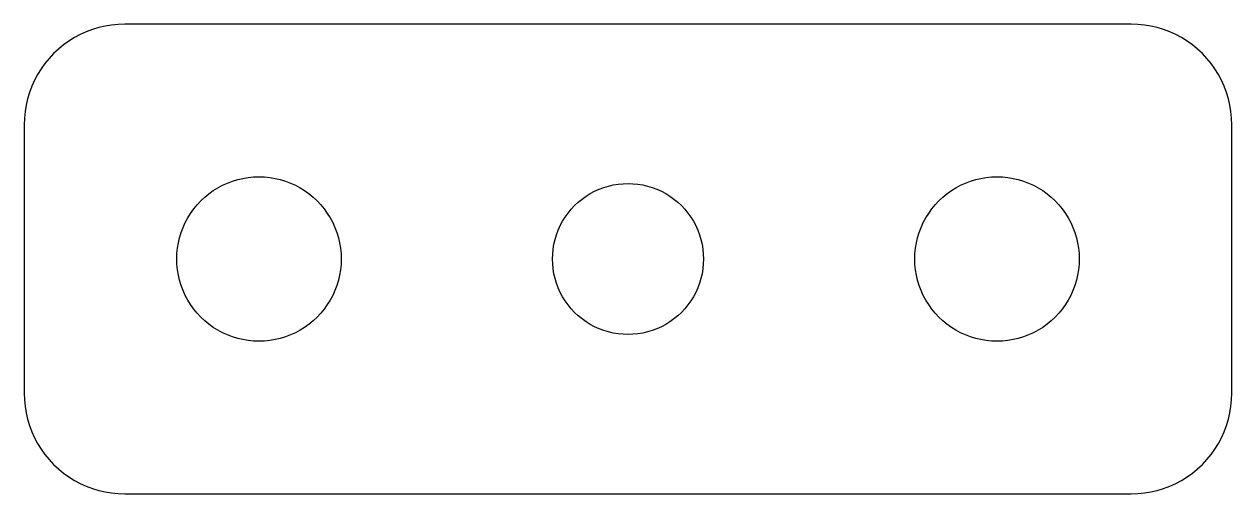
# Model space of a CAD drawing. Header units: millimetres. Extents: x -18 to 18, y -7 to 7.
import ezdxf

# ---------------------------------------------------------------- set-up
doc = ezdxf.new("R2010")
doc.units = ezdxf.units.MM

msp = doc.modelspace()

# ---------------------------------------------------------------- linework, layer by layer
at = {"layer": 'SCHNITT'}
for points in [[(15.196, -6.994), (15.392, -6.974), (15.585, -6.942), (15.776, -6.898), (15.964, -6.841), (16.148, -6.772), (16.327, -6.691), (16.5, -6.598), (16.667, -6.494), (16.826, -6.38), (16.978, -6.256), (17.121, -6.121), (17.256, -5.978), (17.38, -5.826), (17.494, -5.667), (17.598, -5.5), (17.691, -5.327), (17.772, -5.148), (17.841, -4.964), (17.898, -4.776), (17.942, -4.585), (17.974, -4.392), (17.994, -4.196), (18, -4), (18, 4), (17.994, 4.196), (17.974, 4.392), (17.942, 4.585), (17.898, 4.776), (17.841, 4.964), (17.772, 5.148), (17.691, 5.327), (17.598, 5.5), (17.494, 5.667), (17.38, 5.826), (17.256, 5.978), (17.121, 6.121), (16.978, 6.256), (16.826, 6.38), (16.667, 6.494), (16.5, 6.598), (16.327, 6.691), (16.148, 6.772), (15.964, 6.841), (15.776, 6.898), (15.585, 6.942), (15.392, 6.974), (15.196, 6.994), (15, 7), (-15, 7), (-15.196, 6.994), (-15.392, 6.974), (-15.585, 6.942), (-15.776, 6.898), (-15.964, 6.841), (-16.148, 6.772), (-16.327, 6.691), (-16.5, 6.598), (-16.667, 6.494), (-16.826, 6.38), (-16.978, 6.256), (-17.121, 6.121), (-17.256, 5.978), (-17.38, 5.826), (-17.494, 5.667), (-17.598, 5.5), (-17.691, 5.327), (-17.772, 5.148), (-17.841, 4.964), (-17.898, 4.776), (-17.942, 4.585), (-17.974, 4.392), (-17.994, 4.196), (-18, 4), (-18, -4), (-17.994, -4.196), (-17.974, -4.392), (-17.942, -4.585), (-17.898, -4.776), (-17.841, -4.964), (-17.772, -5.148), (-17.691, -5.327), (-17.598, -5.5), (-17.494, -5.667), (-17.38, -5.826), (-17.256, -5.978), (-17.121, -6.121), (-16.978, -6.256), (-16.826, -6.38), (-16.667, -6.494), (-16.5, -6.598), (-16.327, -6.691), (-16.148, -6.772), (-15.964, -6.841), (-15.776, -6.898), (-15.585, -6.942), (-15.392, -6.974), (-15.196, -6.994), (-15, -7), (15, -7)], [(-11.16, -2.445), (-11.32, -2.429), (-11.478, -2.403), (-11.634, -2.367), (-11.788, -2.32), (-11.938, -2.264), (-12.084, -2.197), (-12.225, -2.122), (-12.361, -2.037), (-12.491, -1.944), (-12.615, -1.842), (-12.732, -1.732), (-12.842, -1.615), (-12.944, -1.491), (-13.037, -1.361), (-13.122, -1.225), (-13.197, -1.084), (-13.264, -0.938), (-13.32, -0.788), (-13.367, -0.634), (-13.403, -0.478), (-13.429, -0.32), (-13.445, -0.16), (-13.45, 0), (-13.445, 0.16), (-13.429, 0.32), (-13.403, 0.478), (-13.367, 0.634), (-13.32, 0.788), (-13.264, 0.938), (-13.197, 1.084), (-13.122, 1.225), (-13.037, 1.361), (-12.944, 1.491), (-12.842, 1.615), (-12.732, 1.732), (-12.615, 1.842), (-12.491, 1.944), (-12.361, 2.037), (-12.225, 2.122), (-12.084, 2.197), (-11.938, 2.264), (-11.788, 2.32), (-11.634, 2.367), (-11.478, 2.403), (-11.32, 2.429), (-11.16, 2.445), (-11, 2.45), (-10.84, 2.445), (-10.68, 2.429), (-10.522, 2.403), (-10.366, 2.367), (-10.212, 2.32), (-10.062, 2.264), (-9.916, 2.197), (-9.775, 2.122), (-9.639, 2.037), (-9.509, 1.944), (-9.385, 1.842), (-9.268, 1.732), (-9.158, 1.615), (-9.056, 1.491), (-8.963, 1.361), (-8.878, 1.225), (-8.803, 1.084), (-8.736, 0.938), (-8.68, 0.788), (-8.633, 0.634), (-8.597, 0.478), (-8.571, 0.32), (-8.555, 0.16), (-8.55, 0), (-8.555, -0.16), (-8.571, -0.32), (-8.597, -0.478), (-8.633, -0.634), (-8.68, -0.788), (-8.736, -0.938), (-8.803, -1.084), (-8.878, -1.225), (-8.963, -1.361), (-9.056, -1.491), (-9.158, -1.615), (-9.268, -1.732), (-9.385, -1.842), (-9.509, -1.944), (-9.639, -2.037), (-9.775, -2.122), (-9.916, -2.197), (-10.062, -2.264), (-10.212, -2.32), (-10.366, -2.367), (-10.522, -2.403), (-10.68, -2.429), (-10.84, -2.445), (-11, -2.45)], [(-0.147, -2.245), (-0.294, -2.231), (-0.439, -2.207), (-0.582, -2.173), (-0.723, -2.131), (-0.861, -2.079), (-0.995, -2.018), (-1.125, -1.949), (-1.25, -1.871), (-1.37, -1.785), (-1.484, -1.692), (-1.591, -1.591), (-1.692, -1.484), (-1.785, -1.37), (-1.871, -1.25), (-1.949, -1.125), (-2.018, -0.995), (-2.079, -0.861), (-2.131, -0.723), (-2.173, -0.582), (-2.207, -0.439), (-2.231, -0.294), (-2.245, -0.147), (-2.25, 0), (-2.245, 0.147), (-2.231, 0.294), (-2.207, 0.439), (-2.173, 0.582), (-2.131, 0.723), (-2.079, 0.861), (-2.018, 0.995), (-1.949, 1.125), (-1.871, 1.25), (-1.785, 1.37), (-1.692, 1.484), (-1.591, 1.591), (-1.484, 1.692), (-1.37, 1.785), (-1.25, 1.871), (-1.125, 1.949), (-0.995, 2.018), (-0.861, 2.079), (-0.723, 2.131), (-0.582, 2.173), (-0.439, 2.207), (-0.294, 2.231), (-0.147, 2.245), (0, 2.25), (0.147, 2.245), (0.294, 2.231), (0.439, 2.207), (0.582, 2.173), (0.723, 2.131), (0.861, 2.079), (0.995, 2.018), (1.125, 1.949), (1.25, 1.871), (1.37, 1.785), (1.484, 1.692), (1.591, 1.591), (1.692, 1.484), (1.785, 1.37), (1.871, 1.25), (1.949, 1.125), (2.018, 0.995), (2.079, 0.861), (2.131, 0.723), (2.173, 0.582), (2.207, 0.439), (2.231, 0.294), (2.245, 0.147), (2.25, 0), (2.245, -0.147), (2.231, -0.294), (2.207, -0.439), (2.173, -0.582), (2.131, -0.723), (2.079, -0.861), (2.018, -0.995), (1.949, -1.125), (1.871, -1.25), (1.785, -1.37), (1.692, -1.484), (1.591, -1.591), (1.484, -1.692), (1.37, -1.785), (1.25, -1.871), (1.125, -1.949), (0.995, -2.018), (0.861, -2.079), (0.723, -2.131), (0.582, -2.173), (0.439, -2.207), (0.294, -2.231), (0.147, -2.245), (0, -2.25)], [(10.84, -2.445), (10.68, -2.429), (10.522, -2.403), (10.366, -2.367), (10.212, -2.32), (10.062, -2.264), (9.916, -2.197), (9.775, -2.122), (9.639, -2.037), (9.509, -1.944), (9.385, -1.842), (9.268, -1.732), (9.158, -1.615), (9.056, -1.491), (8.963, -1.361), (8.878, -1.225), (8.803, -1.084), (8.736, -0.938), (8.68, -0.788), (8.633, -0.634), (8.597, -0.478), (8.571, -0.32), (8.555, -0.16), (8.55, 0), (8.555, 0.16), (8.571, 0.32), (8.597, 0.478), (8.633, 0.634), (8.68, 0.788), (8.736, 0.938), (8.803, 1.084), (8.878, 1.225), (8.963, 1.361), (9.056, 1.491), (9.158, 1.615), (9.268, 1.732), (9.385, 1.842), (9.509, 1.944), (9.639, 2.037), (9.775, 2.122), (9.916, 2.197), (10.062, 2.264), (10.212, 2.32), (10.366, 2.367), (10.522, 2.403), (10.68, 2.429), (10.84, 2.445), (11, 2.45), (11.16, 2.445), (11.32, 2.429), (11.478, 2.403), (11.634, 2.367), (11.788, 2.32), (11.938, 2.264), (12.084, 2.197), (12.225, 2.122), (12.361, 2.037), (12.491, 1.944), (12.615, 1.842), (12.732, 1.732), (12.842, 1.615), (12.944, 1.491), (13.037, 1.361), (13.122, 1.225), (13.197, 1.084), (13.264, 0.938), (13.32, 0.788), (13.367, 0.634), (13.403, 0.478), (13.429, 0.32), (13.445, 0.16), (13.45, 0), (13.445, -0.16), (13.429, -0.32), (13.403, -0.478), (13.367, -0.634), (13.32, -0.788), (13.264, -0.938), (13.197, -1.084), (13.122, -1.225), (13.037, -1.361), (12.944, -1.491), (12.842, -1.615), (12.732, -1.732), (12.615, -1.842), (12.491, -1.944), (12.361, -2.037), (12.225, -2.122), (12.084, -2.197), (11.938, -2.264), (11.788, -2.32), (11.634, -2.367), (11.478, -2.403), (11.32, -2.429), (11.16, -2.445), (11, -2.45)]]:
    msp.add_lwpolyline(points, close=True, dxfattribs=at)

doc.saveas('drawing.dxf')
